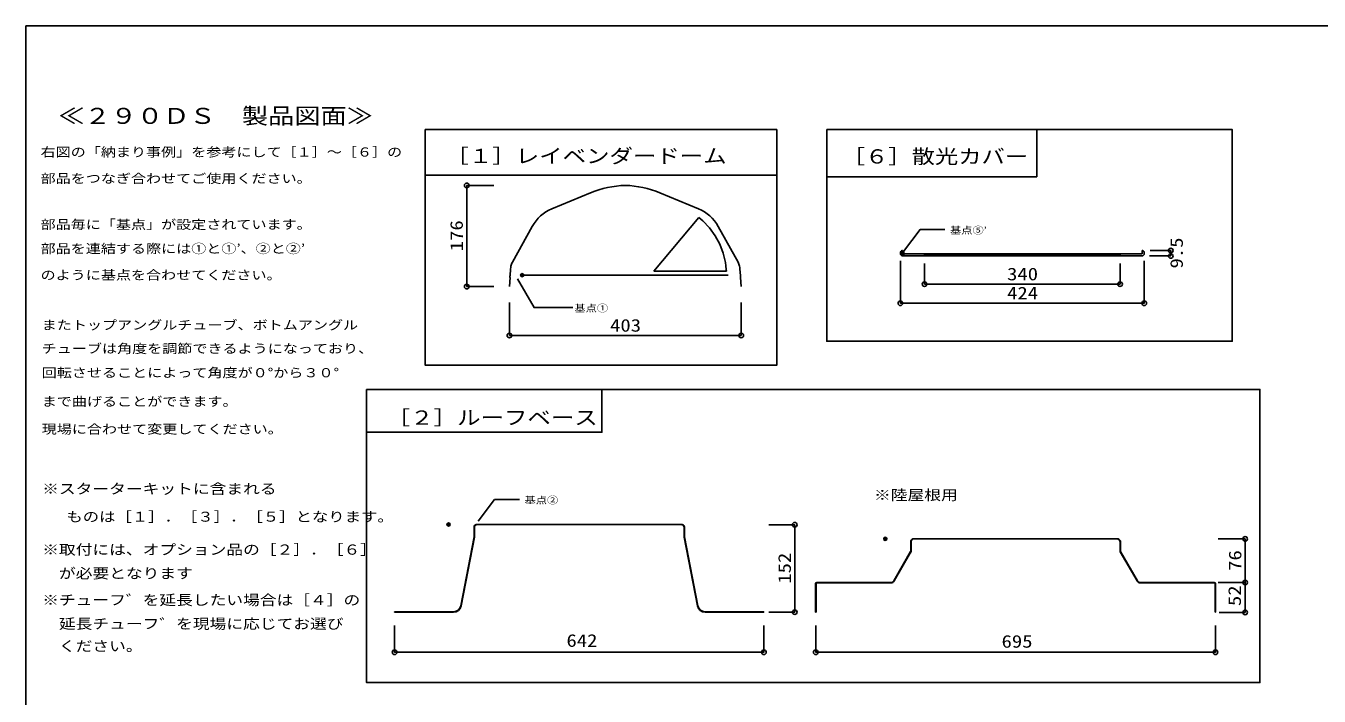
# Model space of a CAD drawing. Units: millimetres at full size. Extents: x -2254 to 2256, y -1415 to 1415.
# Drawn here: x -2254 to -5, y 249 to 1415 of the extents above; entities that cross this region are included whole.
import ezdxf
from ezdxf.enums import TextEntityAlignment as Align

# ---------------------------------------------------------------- set-up
doc = ezdxf.new("R2010")
doc.units = ezdxf.units.MM
doc.header["$LTSCALE"] = 11
doc.header["$PDMODE"] = 32
doc.header["$PDSIZE"] = 5.5
for name, color, linetype in [('0-3___', 6, 'Continuous'), ('0-4___-1', 6, 'Continuous'), ('F-F', 6, 'Continuous')]:
    doc.layers.add(name, color=color, linetype=linetype)
doc.styles.add('ＭＳ ゴシック', font='')
doc.styles.get('ＭＳ ゴシック').set_extended_font_data('MS Gothic')

msp = doc.modelspace()

# ---------------------------------------------------------------- linework, layer by layer
at = {"layer": '0-3___'}
for p, q in [((-1440.36, 1137.36), (-1487.5, 1137.36)), ((-1487.32, 961.45), (-1487.32, 1137.36)), ((-1161.95, 988.11), (-1084.02, 1081.4)), ((-1076.87, 1075.56), (-1084.02, 1081.4)), ((-1065.36, 1063.4), (-1076.87, 1075.56)), ((-1055.5, 1049.87), (-1065.36, 1063.4)), ((-1047.46, 1035.18), (-1055.5, 1049.87)), ((-1041.36, 1019.59), (-1047.46, 1035.18)), ((-1037.31, 1003.35), (-1041.36, 1019.59)), ((-300.3, 1014.66), (-263.28, 1014.66)), ((-299.45, 1024.19), (-263.28, 1024.19)), ((-266.78, 1018.47), (-266.81, 1018.47)), ((-263.46, 1024.19), (-263.46, 1014.66)), ((-1036.62, 997.27), (-1037.31, 1003.35)), ((-1036.12, 991.17), (-1036.62, 997.27)), ((-1035.95, 988.11), (-1036.12, 991.17)), ((-733.46, 1006.03), (-733.46, 932.21)), ((-691.43, 1001.71), (-691.43, 965.43)), ((-351.46, 1001.72), (-351.46, 965.43)), ((-309.46, 1006.03), (-309.46, 932.21)), ((-1390.87, 981.29), (-1032.63, 981.29)), ((-1035.95, 988.11), (-1161.95, 988.11)), ((-1440.36, 961.45), (-1487.5, 961.45)), ((-691.43, 965.61), (-351.46, 965.61)), ((-1413.14, 933.54), (-1413.14, 876.13)), ((-1010.1, 933.54), (-1010.1, 876.13)), ((-733.46, 932.39), (-309.46, 932.39)), ((-1413.14, 876.31), (-1010.1, 876.31)), ((-1470.78, 547.47), (-1112.53, 547.47)), ((-962.31, 547.07), (-916.93, 547.07)), ((-917.11, 395.07), (-917.11, 547.07)), ((-711.66, 522.5), (-354.54, 522.5)), ((-181.12, 446.58), (-133.81, 446.58)), ((-133.99, 394.57), (-133.99, 446.58)), ((-1612.65, 395.78), (-1612.65, 395.07)), ((-970.82, 395.78), (-970.82, 395.07)), ((-962.31, 395.07), (-916.93, 395.07)), ((-179.2, 394.57), (-133.81, 394.57)), ((-1612.65, 371.78), (-1612.65, 325.1)), ((-970.65, 371.78), (-970.65, 325.1)), ((-880.6, 371.78), (-880.6, 325.1)), ((-185.6, 371.78), (-185.6, 325.1)), ((-1612.65, 325.28), (-970.65, 325.28)), ((-880.6, 325.28), (-185.6, 325.28))]:
    msp.add_line(p, q, dxfattribs=at)
at = {"layer": '0-3___', "color": 3}
msp.add_lwpolyline([(-2253.7, 1415), (1821.3, 1415), (1821.3, -1415), (-2253.7, -1415)], close=True, dxfattribs=at)
at = {"layer": '0-3___'}
for points in [[(-1559.34, 1234.47), (-948.34, 1234.47), (-948.34, 824.47), (-1559.34, 824.47)], [(-1559.34, 1234.47), (-948.34, 1234.47), (-948.34, 1155.47), (-1559.34, 1155.47)], [(-861.34, 1234.47), (-156.34, 1234.47), (-156.34, 866.47), (-861.34, 866.47)], [(-861.34, 1234.47), (-496.34, 1234.47), (-496.34, 1152.47), (-861.34, 1152.47)], [(-1661.28, 782.47), (-108.28, 782.47), (-108.28, 272.47), (-1661.28, 272.47)], [(-1661.28, 782.47), (-1252.28, 782.47), (-1252.28, 708.08), (-1661.28, 708.08)]]:
    msp.add_lwpolyline(points, close=True, dxfattribs=at)
for points in [[(-727.88, 1022.47), (-699.12, 1060.47), (-656.14, 1060.47)], [(-1398.85, 974.81), (-1370.09, 924.99), (-1303.11, 924.99)], [(-1467.53, 553.07), (-1438.77, 591.07), (-1395.79, 591.07)]]:
    msp.add_lwpolyline(points, dxfattribs=at)
for centre in [(-1487.32, 1137.36), (-263.46, 1024.19), (-263.46, 1014.66), (-691.43, 965.61), (-351.46, 965.61), (-1487.32, 961.45), (-733.46, 932.39), (-309.46, 932.39), (-1413.14, 876.31), (-1010.1, 876.31), (-917.11, 547.07), (-133.99, 446.58), (-917.11, 395.07), (-133.99, 394.57), (-1612.65, 325.28), (-970.65, 325.28), (-880.6, 325.28), (-185.6, 325.28)]:
    msp.add_circle(centre, 4, dxfattribs=at)
for p in [(-729.62, 1018.72), (-1390.87, 981.29), (-1518.84, 547.47), (-759.72, 522.5)]:
    msp.add_point(p, dxfattribs=at)
at = {"layer": '0-4___-1'}
for p, q in [((-181.12, 522.5), (-133.81, 522.5)), ((-133.99, 446.58), (-133.99, 522.5)), ((-181.12, 446.58), (-133.81, 446.58))]:
    msp.add_line(p, q, dxfattribs=at)
for centre in [(-133.99, 522.5), (-133.99, 446.58)]:
    msp.add_circle(centre, 4, dxfattribs=at)
at = {"layer": 'F-F', "color": 134}
for p, q in [((-1272, 1124.47), (-1339.29, 1096.6)), ((-1084.17, 1096.6), (-1151.46, 1124.47)), ((-1373.33, 1066.21), (-1407.82, 1003.99)), ((-1015.64, 1003.99), (-1050.13, 1066.21)), ((-1410.98, 992.28), (-1411.83, 980.16)), ((-1011.63, 980.16), (-1012.48, 992.28)), ((-1412.02, 977.45), (-1413.14, 961.45)), ((-1412.13, 980.16), (-1412.32, 977.45)), ((-1412.32, 977.45), (-1412.02, 977.45)), ((-1411.83, 980.16), (-1412.13, 980.16)), ((-1011.44, 977.45), (-1011.14, 977.45)), ((-1010.32, 961.45), (-1011.44, 977.45)), ((-1011.14, 977.45), (-1011.33, 980.16))]:
    msp.add_line(p, q, dxfattribs=at)
at = {"layer": 'F-F'}
for p, q in [((-733.43, 1020.06), (-733.43, 1018.98)), ((-730.31, 1024.19), (-729.62, 1024.19)), ((-729.62, 1018.72), (-729.62, 1024.19)), ((-695.47, 1018.47), (-729.37, 1018.47)), ((-729.12, 1014.66), (-689.34, 1014.66)), ((-691.5, 1018.47), (-695.47, 1018.47)), ((-691.43, 1014.66), (-691.5, 1018.47)), ((-687.01, 1015.93), (-691.21, 1015.93)), ((-690.86, 1015.93), (-352.03, 1015.93)), ((-689.34, 1014.66), (-353.55, 1014.66)), ((-663.7, 1018.47), (-663.72, 1018.47)), ((-379.17, 1018.47), (-379.19, 1018.47)), ((-351.69, 1015.93), (-355.88, 1015.93)), ((-353.74, 1018.47), (-349.42, 1018.47)), ((-353.55, 1014.66), (-313.78, 1014.66)), ((-351.39, 1018.47), (-351.46, 1014.66)), ((-348.83, 1018.47), (-351.39, 1018.47)), ((-313.52, 1018.47), (-347.42, 1018.47)), ((-313.27, 1024.19), (-313.27, 1018.72)), ((-313.27, 1024.19), (-312.58, 1024.19)), ((-309.46, 1018.98), (-309.46, 1020.06)), ((-1474.59, 534.95), (-1474.59, 542.81)), ((-1473.88, 526.13), (-1473.88, 542.81)), ((-1470.78, 547.47), (-1470.78, 546.74)), ((-1112.53, 547.47), (-1112.53, 546.74)), ((-1109.43, 526.13), (-1109.43, 542.81)), ((-1108.72, 534.95), (-1108.72, 542.81)), ((-1497.78, 406.07), (-1474.61, 525.84)), ((-1497.08, 405.93), (-1473.92, 525.71)), ((-1474.59, 526.13), (-1474.59, 535.24)), ((-1086.22, 405.93), (-1109.39, 525.71)), ((-1108.72, 526.13), (-1108.72, 535.24)), ((-1085.53, 406.07), (-1108.69, 525.84)), ((-715.47, 517.24), (-715.47, 501.19)), ((-714.76, 517.24), (-714.76, 501.19)), ((-711.66, 521.75), (-711.66, 522.5)), ((-354.54, 522.5), (-354.54, 521.75)), ((-351.44, 501.19), (-351.44, 517.24)), ((-350.73, 501.19), (-350.73, 517.24)), ((-715.68, 500.43), (-744.82, 449.77)), ((-715.06, 500.08), (-744.2, 449.41)), ((-719.65, 493.54), (-715.49, 500.75)), ((-719.04, 493.18), (-714.87, 500.39)), ((-351.33, 500.39), (-347.17, 493.18)), ((-322, 449.41), (-351.14, 500.08)), ((-350.71, 500.75), (-346.55, 493.54)), ((-321.38, 449.77), (-350.53, 500.43)), ((-880.7, 444.6), (-880.7, 395.07)), ((-879.99, 444.6), (-879.99, 395.07)), ((-878.72, 446.58), (-750.32, 446.58)), ((-878.72, 445.87), (-750.32, 445.87)), ((-854.6, 445.87), (-822.03, 445.87)), ((-315.88, 446.58), (-187.68, 446.58)), ((-315.88, 445.87), (-187.68, 445.87)), ((-244.18, 445.87), (-211.8, 445.87)), ((-186.41, 395.07), (-186.41, 444.6)), ((-185.7, 395.07), (-185.7, 444.6)), ((-1612.65, 395.78), (-1510.25, 395.78)), ((-1612.65, 395.07), (-1510.25, 395.07)), ((-970.82, 395.78), (-1073.06, 395.78)), ((-970.82, 395.07), (-1073.06, 395.07)), ((-880.7, 395.07), (-879.99, 395.07)), ((-186.41, 395.07), (-185.7, 395.07))]:
    msp.add_line(p, q, dxfattribs=at)
msp.add_lwpolyline([(-693.47, 1018.47), (-689.15, 1018.47), (-313.52, 1018.47)], dxfattribs=at)
at = {"layer": 'F-F', "color": 134}
for centre, radius, start, end in [((-1208.11, 973.14), 164.26, 91.26323, 112.88809), ((-1215.35, 973.14), 164.26, 67.11191, 88.73677), ((-1312.8, 1032.65), 69.22, 112.5, 151), ((-1110.66, 1032.65), 69.22, 29, 67.5), ((-1383.36, 991.1), 27.65, 167.80358, 177.56224), ((-1383.36, 991.1), 27.65, 152.22964, 167.80358), ((-1040.1, 991.1), 27.65, 12.19642, 27.77036), ((-1040.1, 991.1), 27.65, 2.43776, 12.19642)]:
    msp.add_arc(centre, radius, start, end, dxfattribs=at)
at = {"layer": 'F-F'}
for centre, radius, start, end in [((-729.12, 1020.06), 4.32, 108.29059, 180), ((-729.12, 1018.98), 4.32, 180, 270), ((-730.31, 1023.68), 0.508, 90, 108.29059), ((-729.37, 1018.72), 0.254, 180, 270), ((-691.21, 1016.18), 0.254, 181, 270), ((-313.78, 1018.98), 4.32, 270, 0), ((-313.52, 1018.72), 0.254, 270, 0), ((-312.58, 1023.68), 0.508, 71.70941, 90), ((-313.78, 1020.06), 4.32, 0, 71.70941), ((-1469.84, 542.81), 4.75, 101.4119, 180), ((-1469.84, 542.81), 4.04, 103.45634, 180), ((-1113.47, 542.81), 4.75, 0, 78.5881), ((-1113.47, 542.81), 4.04, 0, 76.54366), ((-1476.11, 526.13), 1.52, 349.05323, 0), ((-1476.11, 526.13), 2.23, 349.05323, 0), ((-1107.2, 526.13), 2.23, 180, 190.94677), ((-1107.2, 526.13), 1.52, 180, 190.94677), ((-709.94, 517.24), 5.54, 108.17538, 180), ((-709.94, 517.24), 4.83, 110.97096, 180), ((-356.27, 517.24), 5.54, 0, 71.82462), ((-356.27, 517.24), 4.83, 0, 69.02904), ((-717, 501.19), 1.52, 330.09398, 0), ((-717, 501.19), 2.23, 330.09398, 0), ((-349.21, 501.19), 2.23, 180, 209.90602), ((-349.21, 501.19), 1.52, 180, 209.90602), ((-750.32, 452.93), 6.35, 270, 330.09398), ((-315.88, 452.93), 6.35, 209.90602, 270), ((-878.72, 444.6), 1.98, 90, 180), ((-878.72, 444.6), 1.27, 90, 180), ((-750.32, 452.93), 7.06, 270, 330.09398), ((-315.88, 452.93), 7.06, 209.90602, 270), ((-187.68, 444.6), 1.98, 0, 90), ((-187.68, 444.6), 1.27, 0, 90), ((-1510.25, 408.48), 12.7, 270, 349.05323), ((-1510.25, 408.48), 13.41, 270, 349.05323), ((-1073.06, 408.48), 13.41, 190.94677, 270), ((-1073.06, 408.48), 12.7, 190.94677, 270)]:
    msp.add_arc(centre, radius, start, end, dxfattribs=at)

# ---------------------------------------------------------------- texts
at = {"layer": '0-3___', "style": 'ＭＳ ゴシック', "width": 1.2}
for s, height, p in [('≪２９０ＤＳ\u3000製品図面≫', 27.86, (-2197.34, 1236.08)), ('［１］レイベンダードーム', 24.89, (-1524.34, 1168.78)), ('［６］散光カバー', 24.75, (-835.38, 1168.06)), ('基点⑤’', 11.94, (-647.14, 1049.7)), ('340', 21.99, (-547.92, 965.7)), ('424', 21.99, (-547.93, 932.48)), ('基点①', 11.94, (-1300.12, 914.22)), ('403', 21.99, (-1238.09, 876.4)), ('［２］ルーフベース', 24.89, (-1626.28, 713.58)), ('※陸屋根用', 17.8, (-779.28, 584.54)), ('基点②', 11.94, (-1386.79, 580.3)), ('\u3000ものは［１］．［３］．［５］となります。', 17.39, (-2211.82, 547.19)), ('642', 21.99, (-1313.91, 328.12)), ('695', 21.99, (-557.51, 326.66))]:
    msp.add_text(s, height=height, dxfattribs=at).set_placement(p, align=Align.BOTTOM_LEFT)
at = {"layer": '0-3___', "color": 134, "style": 'ＭＳ ゴシック', "width": 1.2}
for s, height, p in [('右図の「納まり事例」を参考にして［１］～［６］の', 16, (-2228.12, 1182.72)), ('部品をつなぎ合わせてご使用ください。', 16, (-2228.12, 1136.72)), ('部品毎に「基点」が設定されています。', 16, (-2228.12, 1056.72)), ('部品を連結する際には①と①’、②と②’', 16, (-2228.12, 1014.72)), ('のように基点を合わせてください。', 16, (-2228.12, 968.72)), ('またトップアングルチューブ、ボトムアングル', 16, (-2226.11, 881.81)), ('チューブは角度を調節できるようになっており、', 16, (-2226.11, 840.82)), ('回転させることによって角度が０°から３０°', 16, (-2226.11, 798.82)), ('まで曲げることができます。', 16, (-2226.11, 748.71)), ('現場に合わせて変更してください。', 16, (-2226.11, 700.71)), ('※スターターキットに含まれる', 17.78, (-2225.34, 595.41)), ('※取付には、オプション品の［２］．［６］', 17.78, (-2225.34, 489.67)), ('\u3000が必要となります', 17.78, (-2225.34, 448.33)), ('※チューフ゛を延長したい場合は［４］の', 17.78, (-2225.34, 401.97)), ('\u3000延長チューフ゛を現場に応じてお選び', 17.78, (-2225.34, 360.63)), ('\u3000ください。', 17.78, (-2225.34, 321.77))]:
    msp.add_text(s, height=height, dxfattribs=at).set_placement(p, align=Align.BOTTOM_LEFT)
at = {"layer": '0-3___', "style": 'ＭＳ ゴシック', "width": 1.2}
for s, p in [('176', (-1487.41, 1022.94)), ('9.5', (-235.72, 992.95)), ('152', (-917.2, 444.6)), ('52', (-134.79, 405.68))]:
    msp.add_text(s, height=21.99, rotation=90, dxfattribs=at).set_placement(p, align=Align.BOTTOM_LEFT)
at = {"layer": '0-4___-1', "style": 'ＭＳ ゴシック', "width": 1.2}
msp.add_text('76', height=21.99, rotation=90, dxfattribs=at).set_placement((-134.08, 466.9), align=Align.BOTTOM_LEFT)

doc.saveas('drawing.dxf')
